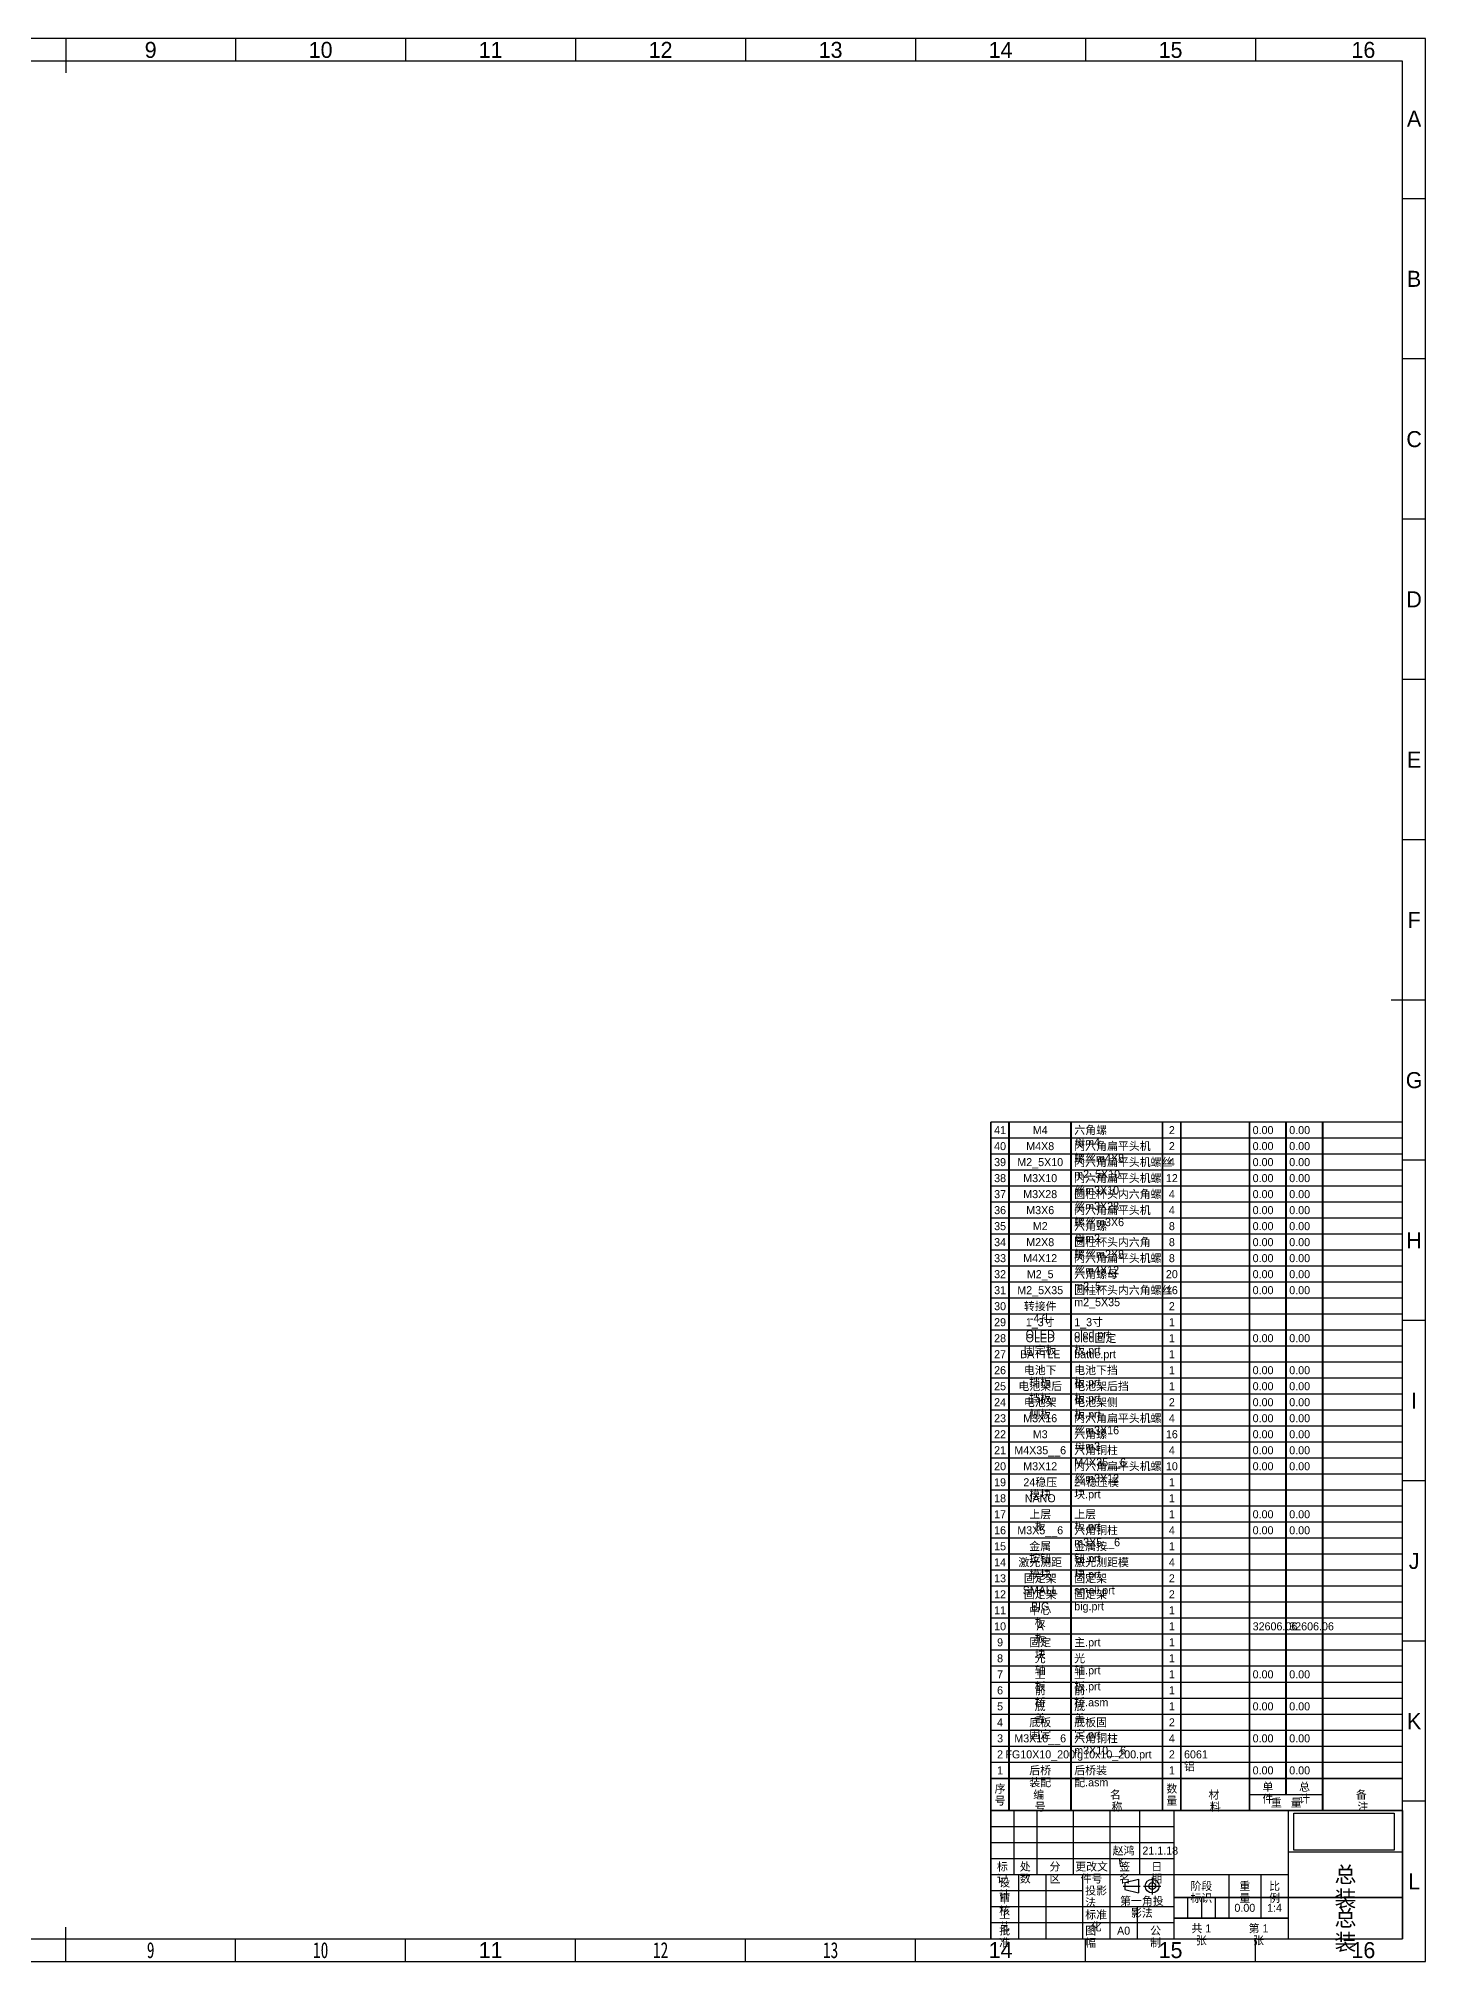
# Model space of a CAD drawing. Header units: millimetres. Extents: x 0 to 1189, y 0 to 841.
# Drawn here: x 583 to 1189, y 0 to 841 of the extents above; entities that cross this region are included whole.
import ezdxf

# ---------------------------------------------------------------- set-up
doc = ezdxf.new("R2010")
doc.units = ezdxf.units.MM
doc.header["$LTSCALE"] = 65.395
doc.linetypes.add('CENTER', pattern=[0.6, 0.375, -0.075, 0.075, -0.075])
doc.layers.get('0').update_dxf_attribs({"linetype": 'CONTINUOUS'})
doc.layers.add('DEFAULT_1', color=7, linetype='CENTER')
doc.layers.add('DETAILS', color=7, linetype='CONTINUOUS')
doc.styles.get("Standard").update_dxf_attribs({"font": 'changfangsong.ttf'})
doc.styles.add('TEXTSTYLE_2', font='changfangsong.ttf')
doc.styles.add('TEXTSTYLE_3', font='txt', dxfattribs={"width": 0.707})
picture_1 = doc.add_image_def('image1.png', size_in_pixel=(259, 96))

# ---------------------------------------------------------------- blocks, each defined once
blk = doc.blocks.new('FIRST_ANG02_BL0', base_point=(1065, 33))
at = {"color": 7, "linetype": 'Continuous'}
for p, q in [((1057.5, 34.5), (1063.5, 36)), ((1057.5, 34.5), (1057.5, 31.5)), ((1063.5, 36), (1063.5, 30)), ((1057.5, 31.5), (1063.5, 30))]:
    blk.add_line(p, q, dxfattribs=at)
for radius in [3, 1.5]:
    blk.add_circle((1069.5, 33), radius, dxfattribs=at)
at = {"layer": 'DEFAULT_1', "color": 2, "linetype": 'CENTER'}
for p, q in [((1069.5, 36.75), (1069.5, 29.25)), ((1056.75, 33), (1064.25, 33)), ((1065.75, 33), (1073.25, 33))]:
    blk.add_line(p, q, dxfattribs=at)

msp = doc.modelspace()

# ---------------------------------------------------------------- linework, layer by layer
at = {"color": 2, "linetype": 'Continuous'}
for p, q in [((1189, 841), (0, 841)), ((668.81, 841), (668.81, 831)), ((743.12, 841), (743.12, 831)), ((817.44, 841), (817.44, 831)), ((891.75, 841), (891.75, 831)), ((966.06, 841), (966.06, 831)), ((1040.38, 841), (1040.38, 831)), ((1114.69, 841), (1114.69, 831)), ((1189, 0), (1189, 841)), ((1189, 770.92), (1179, 770.92)), ((1189, 700.83), (1179, 700.83)), ((1189, 630.75), (1179, 630.75)), ((1189, 560.67), (1179, 560.67)), ((1189, 490.58), (1179, 490.58)), ((1179, 367.1), (998.9, 367.1)), ((998.9, 66), (998.9, 367.1)), ((999.1, 66), (999.1, 367.1)), ((1006.9, 66), (1006.9, 367.1)), ((1007.1, 66), (1007.1, 367.1)), ((1034, 66), (1034, 367.1)), ((1034.2, 66), (1034.2, 367.1)), ((1074, 66), (1074, 367.1)), ((1074.2, 66), (1074.2, 367.1)), ((1082, 66), (1082, 367.1)), ((1082.2, 66), (1082.2, 367.1)), ((1112, 66), (1112, 367.1)), ((1112.2, 66), (1112.2, 367.1)), ((1128, 72.9), (1128, 367.1)), ((1128.2, 72.9), (1128.2, 367.1)), ((1144, 66), (1144, 367.1)), ((1144.2, 66), (1144.2, 367.1)), ((1179, 66), (1179, 367.1)), ((1179, 360.1), (998.9, 360.1)), ((1179, 353.1), (998.9, 353.1)), ((1179, 346.1), (998.9, 346.1)), ((1189, 350.42), (1179, 350.42)), ((1179, 339.1), (998.9, 339.1)), ((1179, 332.1), (998.9, 332.1)), ((1179, 325.1), (998.9, 325.1)), ((1179, 318.1), (998.9, 318.1)), ((1179, 311.1), (998.9, 311.1)), ((1179, 304.1), (998.9, 304.1)), ((1179, 297.1), (998.9, 297.1)), ((1179, 290.1), (998.9, 290.1)), ((1179, 283.1), (998.9, 283.1)), ((1189, 280.33), (1179, 280.33)), ((1179, 276.1), (998.9, 276.1)), ((1179, 269.1), (998.9, 269.1)), ((1179, 262.1), (998.9, 262.1)), ((1179, 255.1), (998.9, 255.1)), ((1179, 248.1), (998.9, 248.1)), ((1179, 241.1), (998.9, 241.1)), ((1179, 234.1), (998.9, 234.1)), ((1179, 227.1), (998.9, 227.1)), ((1179, 220.1), (998.9, 220.1)), ((1179, 213.1), (998.9, 213.1)), ((1189, 210.25), (1179, 210.25)), ((1179, 206.1), (998.9, 206.1)), ((1179, 199.1), (998.9, 199.1)), ((1179, 192.1), (998.9, 192.1)), ((1179, 185.1), (998.9, 185.1)), ((1179, 178.1), (998.9, 178.1)), ((1179, 171.1), (998.9, 171.1)), ((1179, 164.1), (998.9, 164.1)), ((1179, 157.1), (998.9, 157.1)), ((1179, 150.1), (998.9, 150.1)), ((1179, 143.1), (998.9, 143.1)), ((1179, 136.1), (998.9, 136.1)), ((1189, 140.17), (1179, 140.17)), ((1179, 129.1), (998.9, 129.1)), ((1179, 122.1), (998.9, 122.1)), ((1179, 115.1), (998.9, 115.1)), ((1179, 108.1), (998.9, 108.1)), ((1179, 101.1), (998.9, 101.1)), ((1179, 94.1), (998.9, 94.1)), ((1179, 87.1), (998.9, 87.1)), ((1179, 80.1), (998.9, 80.1)), ((1179, 79.9), (998.9, 79.9)), ((1144, 72.9), (1112.2, 72.9)), ((1189, 70.08), (1179, 70.08)), ((1179, 66), (998.9, 66)), ((999, 66), (1179, 66)), ((999, 66), (999, 10)), ((999, 59), (1079, 59)), ((1009, 66), (1009, 38)), ((1019, 66), (1019, 38)), ((1035, 66), (1035, 38)), ((1051, 66), (1051, 10)), ((1064, 66), (1064, 38)), ((1079, 66), (1079, 10)), ((1129, 66), (1129, 10)), ((1179, 66), (1179, 10)), ((999, 52), (1079, 52)), ((999, 45), (1079, 45)), ((1129, 48), (1179, 48)), ((999, 38), (1129, 38)), ((1011, 38), (1011, 10)), ((1023, 38), (1023, 10)), ((1039, 38), (1039, 10)), ((1103, 38), (1103, 19)), ((1117, 38), (1117, 19)), ((999, 31), (1039, 31)), ((1079, 28), (1179, 28)), ((1085, 28), (1085, 19)), ((1091, 28), (1091, 19)), ((1097, 28), (1097, 19)), ((999, 24), (1079, 24)), ((999, 17), (1079, 17)), ((1063, 24), (1063, 10)), ((1079, 19), (1129, 19)), ((668.81, 0), (668.81, 10)), ((743.12, 0), (743.12, 10)), ((817.44, 0), (817.44, 10)), ((891.75, 0), (891.75, 10)), ((966.06, 0), (966.06, 10)), ((999, 10), (1179, 10)), ((1040.38, 0), (1040.38, 10)), ((1114.69, 0), (1114.69, 10)), ((0, 0), (1189, 0))]:
    msp.add_line(p, q, dxfattribs=at)
at = {"color": 7, "linetype": 'Continuous'}
for p, q in [((594.5, 841), (594.5, 826)), ((1179, 831), (25, 831)), ((1179, 10), (1179, 831)), ((1189, 420.5), (1174, 420.5)), ((999, 66), (1179, 66)), ((999, 10), (999, 66)), ((1009, 66), (1009, 38)), ((1019, 66), (1019, 38)), ((1035, 66), (1035, 38)), ((1051, 66), (1051, 10)), ((1064, 66), (1064, 38)), ((1079, 66), (1079, 10)), ((1129, 66), (1129, 10)), ((999, 45), (1079, 45)), ((1129, 48), (1179, 48)), ((999, 38), (1129, 38)), ((1011, 38), (1011, 10)), ((1023, 38), (1023, 10)), ((1039, 38), (1039, 10)), ((1103, 38), (1103, 19)), ((1117, 38), (1117, 19)), ((1179, 28), (1079, 28)), ((1039, 24), (1079, 24)), ((1063, 24), (1063, 10)), ((1129, 19), (1079, 19)), ((25, 10), (1179, 10)), ((594.5, 0), (594.5, 15))]:
    msp.add_line(p, q, dxfattribs=at)

# ---------------------------------------------------------------- block references
at = {"color": 2, "linetype": 'Continuous'}
msp.add_blockref('FIRST_ANG02_BL0', (1065, 33), dxfattribs=at)

# ---------------------------------------------------------------- texts
at = {"color": 5, "linetype": 'Continuous', "char_height": 7, "attachment_point": 2, "line_spacing_factor": 0.9}
for s, insert, width, style in [('9', (631.66, 839.5), 3.8557, 'TEXTSTYLE_2'), ('10', (705.97, 839.5), 8.2393, 'TEXTSTYLE_2'), ('11', (780.28, 839.5), 8.9049, 'TEXTSTYLE_2'), ('12', (854.59, 839.5), 8.5377, 'TEXTSTYLE_2'), ('13', (928.91, 839.5), 8.4918, 'TEXTSTYLE_2'), ('14', (1003.22, 839.5), 7.918, 'TEXTSTYLE_2'), ('15', (1077.53, 839.5), 8.5377, 'TEXTSTYLE_2'), ('16', (1161.84, 839.5), 8.2623, 'TEXTSTYLE_2'), ('A', (1184, 809.46), 3.4885, 'TEXTSTYLE_2'), ('B', (1184, 739.38), 3.9246, 'TEXTSTYLE_2'), ('C', (1184, 669.29), 3.8557, 'TEXTSTYLE_2'), ('D', (1184, 599.21), 3.9016, 'TEXTSTYLE_2'), ('E', (1184, 529.12), 3.9705, 'TEXTSTYLE_2'), ('F', (1184, 459.04), 3.8557, 'TEXTSTYLE_2'), ('G', (1184, 388.96), 3.4197, 'TEXTSTYLE_2'), ('H', (1184, 318.88), 4.2459, 'TEXTSTYLE_2'), ('I', (1184, 248.79), 1.9049, 'TEXTSTYLE_2'), ('J', (1184, 178.71), 3.8328, 'TEXTSTYLE_2'), ('K', (1184, 108.62), 3.5803, 'TEXTSTYLE_2'), ('L', (1184, 38.54), 2.8689, 'TEXTSTYLE_2'), ('9', (631.66, 8.5), 4.949, 'TEXTSTYLE_3'), ('10', (705.97, 8.5), 9.898, 'TEXTSTYLE_3'), ('11', (780.28, 8.5), 8.9049, 'TEXTSTYLE_2'), ('12', (854.59, 8.5), 9.898, 'TEXTSTYLE_3'), ('13', (928.91, 8.5), 9.898, 'TEXTSTYLE_3'), ('14', (1003.22, 8.5), 7.918, 'TEXTSTYLE_2'), ('15', (1077.53, 8.5), 8.5377, 'TEXTSTYLE_2'), ('16', (1161.84, 8.5), 8.2623, 'TEXTSTYLE_2')]:
    msp.add_mtext(s, dxfattribs=dict(at, insert=insert, width=width, style=style))
at = {"color": 5, "linetype": 'Continuous', "char_height": 3.5, "line_spacing_factor": 0.9}
for s, insert, width, attachment_point in [('41', (1003, 365.35), 3.959, 2), ('M4', (1020.55, 365.35), 3.7639, 2), ('六角螺母m4', (1035.42, 365.35), 16.7885, 1), ('2', (1078.1, 365.35), 2.0426, 2), ('0.00', (1113.42, 365.35), 7.723, 1), ('0.00', (1129.42, 365.35), 7.723, 1), ('40', (1003, 358.35), 3.6262, 2), ('M4X8', (1020.55, 358.35), 7.6885, 2), ('内六角扁平头机螺丝m4X8', (1035.42, 358.35), 37.3066, 1), ('2', (1078.1, 358.35), 2.0426, 2), ('0.00', (1113.42, 358.35), 7.723, 1), ('0.00', (1129.42, 358.35), 7.723, 1), ('39', (1003, 351.35), 3.9475, 2), ('M2_5X10', (1020.55, 351.35), 13.8164, 2), ('内六角扁平头机螺丝m3X10', (1035.42, 344.35), 39.8311, 1), ('内六角扁平头机螺丝m2_5X10', (1035.42, 351.35), 43.4344, 1), ('4', (1078.1, 351.35), 1.7328, 2), ('0.00', (1113.42, 351.35), 7.723, 1), ('0.00', (1129.42, 351.35), 7.723, 1), ('38', (1003, 344.35), 3.9016, 2), ('37', (1003, 337.35), 3.741, 2), ('M3X10', (1020.55, 344.35), 10.2131, 2), ('M3X28', (1020.55, 337.35), 10.018, 2), ('圆柱杯头内六角螺丝m3X28', (1035.42, 337.35), 39.682, 1), ('12', (1078.1, 344.35), 4.2689, 2), ('4', (1078.1, 337.35), 1.7328, 2), ('0.00', (1113.42, 344.35), 7.723, 1), ('0.00', (1113.42, 337.35), 7.723, 1), ('0.00', (1129.42, 344.35), 7.723, 1), ('0.00', (1129.42, 337.35), 7.723, 1), ('36', (1003, 330.35), 3.9246, 2), ('M3X6', (1020.55, 330.35), 7.9984, 2), ('内六角扁平头机螺丝m3X6', (1035.42, 330.35), 37.6164, 1), ('4', (1078.1, 330.35), 1.7328, 2), ('0.00', (1113.42, 330.35), 7.723, 1), ('0.00', (1129.42, 330.35), 7.723, 1), ('35', (1003, 323.35), 4.0623, 2), ('M2', (1020.55, 323.35), 4.0738, 2), ('六角螺母m2', (1035.42, 323.35), 17.0984, 1), ('8', (1078.1, 323.35), 1.882, 2), ('0.00', (1113.42, 323.35), 7.723, 1), ('0.00', (1129.42, 323.35), 7.723, 1), ('34', (1003, 316.35), 3.7525, 2), ('M2X8', (1020.55, 316.35), 7.9984, 2), ('圆柱杯头内六角螺丝m2X8', (1035.42, 316.35), 37.6623, 1), ('8', (1078.1, 316.35), 1.882, 2), ('0.00', (1113.42, 316.35), 7.723, 1), ('0.00', (1129.42, 316.35), 7.723, 1), ('33', (1003, 309.35), 4.0393, 2), ('M4X12', (1020.55, 309.35), 10.0754, 2), ('六角螺母m2_5', (1035.42, 302.35), 20.6787, 1), ('内六角扁平头机螺丝m4X12', (1035.42, 309.35), 39.6934, 1), ('8', (1078.1, 309.35), 1.882, 2), ('0.00', (1113.42, 309.35), 7.723, 1), ('0.00', (1129.42, 309.35), 7.723, 1), ('32', (1003, 302.35), 4.0623, 2), ('31', (1003, 295.35), 4.2459, 2), ('M2_5X35', (1020.55, 295.35), 13.759, 2), ('M2_5', (1020.55, 302.35), 7.6541, 2), ('圆柱杯头内六角螺丝m2_5X35', (1035.42, 295.35), 43.423, 1), ('20', (1078.1, 302.35), 3.9361, 2), ('16', (1078.1, 295.35), 4.1311, 2), ('0.00', (1113.42, 302.35), 7.723, 1), ('0.00', (1113.42, 295.35), 7.723, 1), ('0.00', (1129.42, 302.35), 7.723, 1), ('0.00', (1129.42, 295.35), 7.723, 1), ('30', (1003, 288.35), 3.9131, 2), ('转接件-4孔', (1020.55, 288.35), 16.8115, 2), ('2', (1078.1, 288.35), 2.0426, 2), ('29', (1003, 281.35), 3.9705, 2), ('1_3寸OLED', (1020.55, 281.35), 16.1, 2), ('1_3寸oled.prt', (1035.42, 281.35), 21.4934, 1), ('1', (1078.1, 281.35), 2.2262, 2), ('28', (1003, 274.35), 3.9246, 2), ('OLED固定板', (1020.55, 274.35), 16.8344, 2), ('oled固定板.prt', (1035.42, 274.35), 22.2279, 1), ('1', (1078.1, 274.35), 2.2262, 2), ('0.00', (1113.42, 274.35), 7.723, 1), ('0.00', (1129.42, 274.35), 7.723, 1), ('27', (1003, 267.35), 3.7639, 2), ('BATTLE', (1020.55, 267.35), 10.5, 2), ('电池下挡板', (1020.55, 260.35), 16.2607, 2), ('电池下挡板.prt', (1035.42, 260.35), 22.7213, 1), ('battle.prt', (1035.42, 267.35), 14.8607, 1), ('1', (1078.1, 267.35), 2.2262, 2), ('26', (1003, 260.35), 3.9475, 2), ('25', (1003, 253.35), 4.0852, 2), ('电池架后挡板', (1020.55, 253.35), 19.4967, 2), ('电池架后挡板.prt', (1035.42, 253.35), 25.9574, 1), ('1', (1078.1, 260.35), 2.2262, 2), ('1', (1078.1, 253.35), 2.2262, 2), ('0.00', (1113.42, 260.35), 7.723, 1), ('0.00', (1113.42, 253.35), 7.723, 1), ('0.00', (1129.42, 260.35), 7.723, 1), ('0.00', (1129.42, 253.35), 7.723, 1), ('24', (1003, 246.35), 3.7754, 2), ('电池架侧板', (1020.55, 246.35), 16.2607, 2), ('电池架侧板.prt', (1035.42, 246.35), 22.7213, 1), ('2', (1078.1, 246.35), 2.0426, 2), ('0.00', (1113.42, 246.35), 7.723, 1), ('0.00', (1129.42, 246.35), 7.723, 1), ('23', (1003, 239.35), 4.0623, 2), ('M3X16', (1020.55, 239.35), 10.2246, 2), ('内六角扁平头机螺丝m3X16', (1035.42, 239.35), 39.8426, 1), ('4', (1078.1, 239.35), 1.7328, 2), ('0.00', (1113.42, 239.35), 7.723, 1), ('0.00', (1129.42, 239.35), 7.723, 1), ('22', (1003, 232.35), 4.0852, 2), ('M3', (1020.55, 232.35), 4.0508, 2), ('六角螺母m3', (1035.42, 232.35), 17.0754, 1), ('16', (1078.1, 232.35), 4.1311, 2), ('0.00', (1113.42, 232.35), 7.723, 1), ('0.00', (1129.42, 232.35), 7.723, 1), ('21', (1003, 225.35), 4.2689, 2), ('M4X35__6', (1020.55, 225.35), 14.8492, 2), ('六角铜柱M4X35__6', (1035.42, 225.35), 27.8852, 1), ('内六角扁平头机螺丝m3X12', (1035.42, 218.35), 39.9803, 1), ('4', (1078.1, 225.35), 1.7328, 2), ('0.00', (1113.42, 225.35), 7.723, 1), ('0.00', (1129.42, 225.35), 7.723, 1), ('20', (1003, 218.35), 3.9361, 2), ('19', (1003, 211.35), 4.1541, 2), ('24稳压模块', (1020.55, 211.35), 16.5361, 2), ('M3X12', (1020.55, 218.35), 10.3623, 2), ('24稳压模块.prt', (1035.42, 211.35), 22.9967, 1), ('10', (1078.1, 218.35), 4.1197, 2), ('1', (1078.1, 211.35), 2.2262, 2), ('0.00', (1113.42, 218.35), 7.723, 1), ('0.00', (1129.42, 218.35), 7.723, 1), ('18', (1003, 204.35), 4.1082, 2), ('NANO', (1020.55, 204.35), 7.0344, 2), ('1', (1078.1, 204.35), 2.2262, 2), ('17', (1003, 197.35), 3.9475, 2), ('上层板', (1020.55, 197.35), 9.6049, 2), ('上层板.prt', (1035.42, 197.35), 16.0656, 1), ('1', (1078.1, 197.35), 2.2262, 2), ('0.00', (1113.42, 197.35), 7.723, 1), ('0.00', (1129.42, 197.35), 7.723, 1), ('16', (1003, 190.35), 4.1311, 2), ('M3X5__6', (1020.55, 190.35), 13.1164, 2), ('六角铜柱m3X5__6', (1035.42, 190.35), 26.118, 1), ('4', (1078.1, 190.35), 1.7328, 2), ('0.00', (1113.42, 190.35), 7.723, 1), ('0.00', (1129.42, 190.35), 7.723, 1), ('15', (1003, 183.35), 4.2689, 2), ('激光测距模块', (1020.55, 176.35), 19.2672, 2), ('金属按钮', (1020.55, 183.35), 12.7148, 2), ('金属按钮.prt', (1035.42, 183.35), 19.1754, 1), ('激光测距模块.prt', (1035.42, 176.35), 25.7279, 1), ('1', (1078.1, 183.35), 2.2262, 2), ('14', (1003, 176.35), 3.959, 2), ('13', (1003, 169.35), 4.2459, 2), ('固定架SMALL', (1020.55, 169.35), 18.2459, 2), ('固定架small.prt', (1035.42, 169.35), 23.9607, 1), ('4', (1078.1, 176.35), 1.7328, 2), ('2', (1078.1, 169.35), 2.0426, 2), ('12', (1003, 162.35), 4.2689, 2), ('固定架BIG', (1020.55, 162.35), 14.4475, 2), ('固定架big.prt', (1035.42, 162.35), 21.0918, 1), ('2', (1078.1, 162.35), 2.0426, 2), ('11', (1003, 155.35), 4.4525, 2), ('中心板', (1020.55, 155.35), 9.8459, 2), ('1', (1078.1, 155.35), 2.2262, 2), ('10', (1003, 148.35), 4.1197, 2), ('A板', (1020.55, 148.35), 4.8885, 2), ('1', (1078.1, 148.35), 2.2262, 2), ('32606.06', (1113.42, 148.35), 15.6066, 1), ('32606.06', (1129.42, 148.35), 15.6066, 1), ('9', (1003, 141.35), 1.9279, 2), ('固定块', (1020.55, 141.35), 9.7656, 2), ('光轴', (1020.55, 134.35), 6.4721, 2), ('光轴.prt', (1035.42, 134.35), 12.9328, 1), ('主.prt', (1035.42, 141.35), 9.7197, 1), ('1', (1078.1, 141.35), 2.2262, 2), ('8', (1003, 134.35), 1.882, 2), ('7', (1003, 127.35), 1.7213, 2), ('上板', (1020.55, 127.35), 6.3574, 2), ('上板.prt', (1035.42, 127.35), 12.818, 1), ('1', (1078.1, 134.35), 2.2262, 2), ('1', (1078.1, 127.35), 2.2262, 2), ('0.00', (1113.42, 127.35), 7.723, 1), ('0.00', (1129.42, 127.35), 7.723, 1), ('6', (1003, 120.35), 1.9049, 2), ('前桥', (1020.55, 120.35), 6.3803, 2), ('前桥.asm', (1035.42, 120.35), 13.2082, 1), ('1', (1078.1, 120.35), 2.2262, 2), ('5', (1003, 113.35), 2.0426, 2), ('底盖', (1020.55, 113.35), 6.4607, 2), ('底盖', (1035.42, 113.35), 6.4607, 1), ('1', (1078.1, 113.35), 2.2262, 2), ('0.00', (1113.42, 113.35), 7.723, 1), ('0.00', (1129.42, 113.35), 7.723, 1), ('4', (1003, 106.35), 1.7328, 2), ('底板固定', (1020.55, 106.35), 12.9902, 2), ('底板固定.prt', (1035.42, 106.35), 19.4508, 1), ('2', (1078.1, 106.35), 2.0426, 2), ('3', (1003, 99.35), 2.0197, 2), ('M3X10__6', (1020.55, 99.35), 15.1934, 2), ('fg10x10_200.prt', (1035.42, 92.35), 27.0475, 1), ('六角铜柱m3X10__6', (1035.42, 99.35), 28.1951, 1), ('4', (1078.1, 99.35), 1.7328, 2), ('0.00', (1113.42, 99.35), 7.723, 1), ('0.00', (1129.42, 99.35), 7.723, 1), ('2', (1003, 92.35), 2.0426, 2), ('FG10X10_200', (1020.55, 92.35), 21.2869, 2), ('2', (1078.1, 92.35), 2.0426, 2), ('6061铝', (1083.42, 92.35), 11.1885, 1)]:
    msp.add_mtext(s, dxfattribs=dict(at, insert=insert, width=width, attachment_point=attachment_point))
at = {"layer": 'DETAILS', "color": 5, "linetype": 'Continuous', "line_spacing_factor": 0.9}
for s, insert, char_height, width, attachment_point in [('1', (1003, 85.35), 3.5, 2.2262, 2), ('后桥装配', (1020.55, 85.35), 3.5, 12.841, 2), ('后桥装配.asm', (1035.42, 85.35), 3.5, 19.6689, 1), ('1', (1078.1, 85.35), 3.5, 2.2262, 2), ('0.00', (1113.42, 85.35), 3.5, 7.723, 1), ('0.00', (1129.42, 85.35), 3.5, 7.723, 1), ('序\\P号', (1003, 77.33), 3.5, 3.2475, 2), ('数\\P量', (1078.1, 77.33), 3.5, 3.2246, 2), ('单件', (1120.1, 78.15), 3.5, 6.3918, 2), ('总计', (1136.1, 78.15), 3.5, 6.5525, 2), ('编  号', (1020.55, 74.7), 3.5, 10.7754, 2), ('名  称', (1054.1, 74.7), 3.5, 10.8902, 2), ('材  料', (1097.1, 74.7), 3.5, 10.6836, 2), ('重   量', (1128.1, 71.2), 3.5, 13.0016, 2), ('备  注', (1161.6, 74.7), 3.5, 10.718, 2), ('赵鸿飞', (1052.22, 50.25), 3.5, 9.6164, 1), ('标记', (1004, 43.25), 3.5, 6.323, 2), ('处数', (1014, 43.25), 3.5, 6.3918, 2), ('分 区', (1027, 43.25), 3.5, 8.6984, 2), ('更改文件号', (1043, 43.25), 3.5, 16.123, 2), ('签名', (1057.5, 43.25), 3.5, 6.541, 2), ('21.1.18', (1065.22, 50.25), 3.5, 14.6885, 1), ('日期', (1071.5, 43.25), 3.5, 6.977, 2), ('总装', (1154, 41.5), 7, 13.082, 2), ('设 计', (1005, 36.25), 3.5, 8.5262, 2), ('阶段标识', (1091, 34.75), 3.5, 12.8869, 2), ('重 量', (1110, 34.75), 3.5, 8.6869, 2), ('比 例', (1123, 34.75), 3.5, 8.7557, 2), ('审 核', (1005, 29.25), 3.5, 8.6869, 2), ('投影法', (1040.22, 32.75), 3.5, 9.6967, 1), ('第一角投影法', (1065, 28.25), 3.5, 19.577, 2), ('0.00', (1110, 25.25), 3.5, 7.723, 2), ('1:4', (1123, 25.25), 3.5, 6.1393, 2), ('工 艺', (1005, 22.25), 3.5, 8.6869, 2), ('标准化', (1045, 22.25), 3.5, 9.6049, 2), ('总装', (1154, 22.5), 7, 13.082, 2), ('批 准', (1005, 15.25), 3.5, 8.5492, 2), ('图 幅', (1040.22, 15.25), 3.5, 8.9049, 1), ('A0', (1057, 15.25), 3.5, 3.6377, 2), ('公 制', (1071, 15.25), 3.5, 8.618, 2), ('共 1 张', (1091, 16.25), 3.5, 13.0131, 2), ('第 1 张', (1116, 16.25), 3.5, 13.0246, 2)]:
    msp.add_mtext(s, dxfattribs=dict(at, insert=insert, char_height=char_height, width=width, attachment_point=attachment_point))

# ---------------------------------------------------------------- pictures from other files: only their frames are drawn
at = {"color": 7, "linetype": 'Continuous'}
image = msp.add_image(picture_1, insert=(1131.44, 48.67), size_in_units=(43.86, 16.26), dxfattribs=at)
image.dxf.flags = 11

doc.saveas('drawing.dxf')
